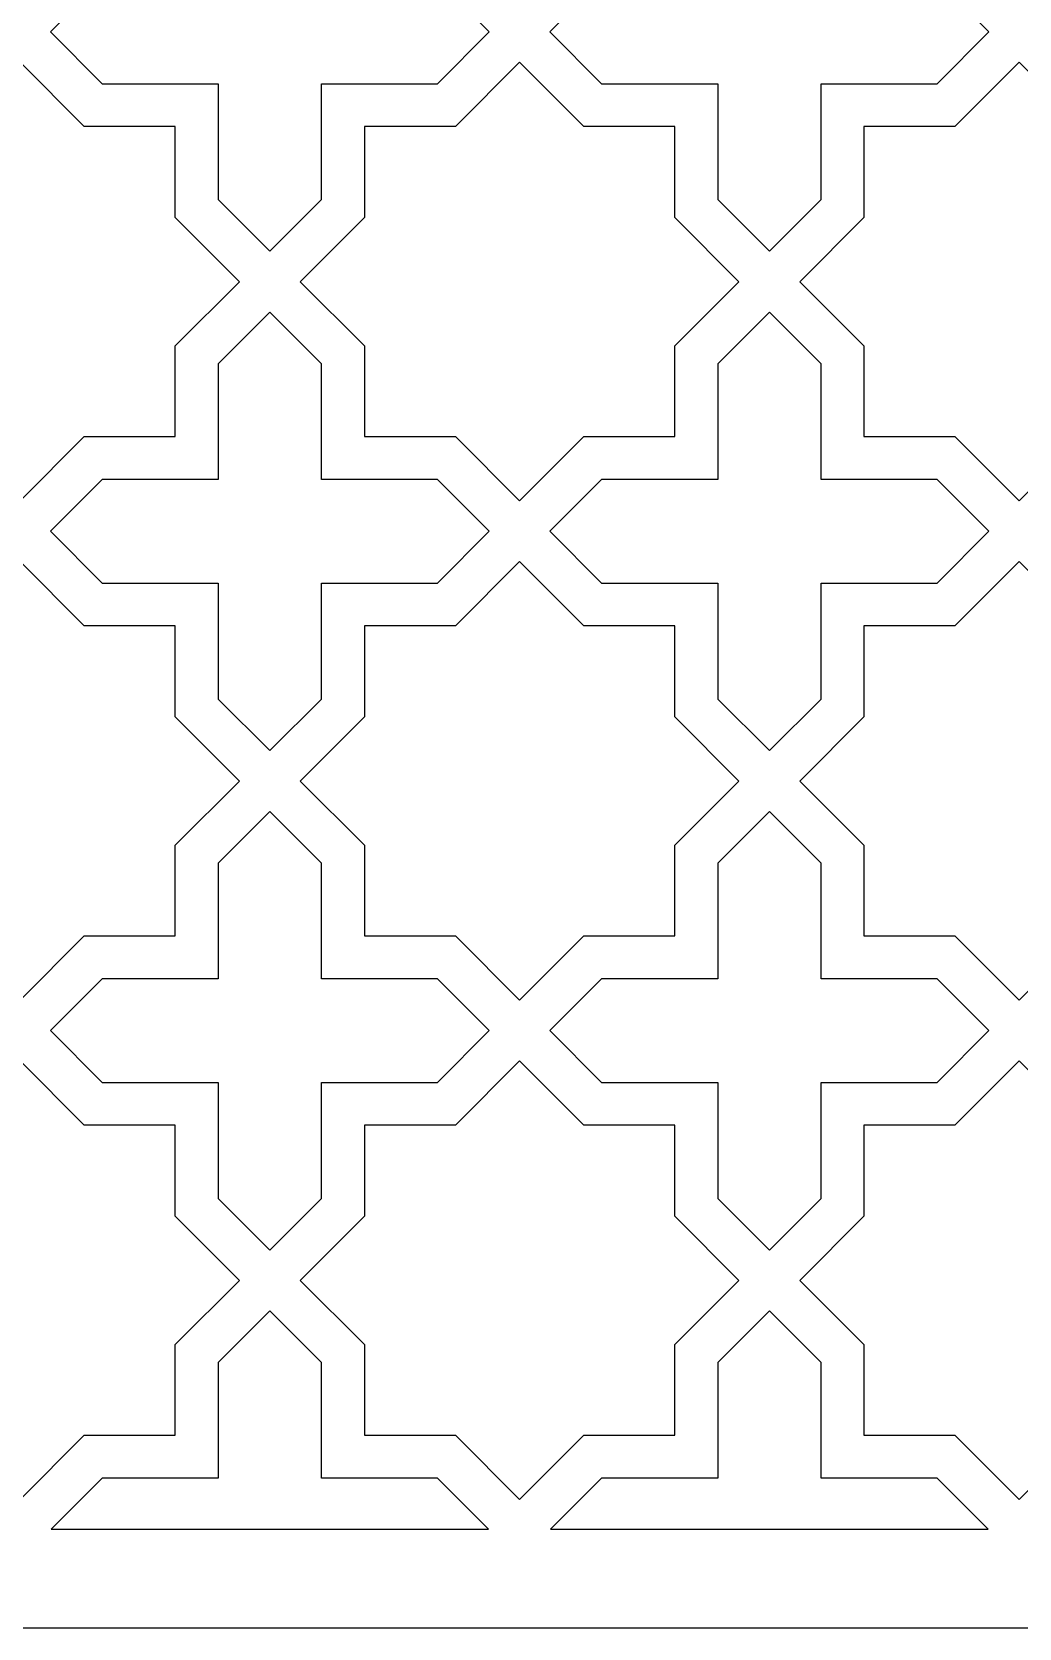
# Model space of a CAD drawing. Header units: millimetres. Extents: x -64 to 64, y -64 to 64.
# Drawn here: x -29.4 to 9.8, y -63.5 to 0 of the extents above; entities that cross this region are included whole.
import ezdxf

# ---------------------------------------------------------------- set-up
doc = ezdxf.new("R2010")
doc.units = ezdxf.units.MM
doc.header["$MEASUREMENT"] = 0
doc.layers.add('layer 1', color=7, linetype='Continuous')

msp = doc.modelspace()

# ---------------------------------------------------------------- linework, layer by layer
at = {"layer": 'layer 1', "color": 250}
for points, knots in [([(-63.5, 63.5), (-63.5, 63.5), (-63.5, -63.5), (-63.5, -63.5), (-63.5, -63.5), (-63.5, -63.5), (63.5, -63.5), (63.5, -63.5), (63.5, -63.5), (63.5, -63.5), (63.5, 63.5), (63.5, 63.5), (63.5, 63.5), (63.5, 63.5), (-63.5, 63.5), (-63.5, 63.5)], [0, 0, 0, 0, 0.2, 0.2, 0.2, 0.2, 0.4, 0.4, 0.4, 0.4, 0.6, 0.6, 0.6, 0.6, 1, 1, 1, 1]), ([(-26.6241, -2.0881), (-26.6241, -2.0881), (-28.6795, -0.0325), (-28.6795, -0.0325), (-28.6795, -0.0325), (-28.6795, -0.0325), (-26.6241, 2.0228), (-26.6241, 2.0228), (-26.6241, 2.0228), (-26.6241, 2.0228), (-22.0091, 2.0228), (-22.0091, 2.0228), (-22.0091, 2.0228), (-22.0091, 2.0228), (-22.0091, 6.6315), (-22.0091, 6.6315), (-22.0091, 6.6315), (-22.0091, 6.6315), (-19.9535, 8.6872), (-19.9535, 8.6872), (-19.9535, 8.6872), (-19.9535, 8.6872), (-17.8978, 6.6315), (-17.8978, 6.6315), (-17.8978, 6.6315), (-17.8978, 6.6315), (-17.8978, 2.0228), (-17.8978, 2.0228), (-17.8978, 2.0228), (-17.8978, 2.0228), (-13.2891, 2.0228), (-13.2891, 2.0228), (-13.2891, 2.0228), (-13.2891, 2.0228), (-11.2402, -0.0325), (-11.2402, -0.0325), (-11.2402, -0.0325), (-11.2402, -0.0325), (-13.2891, -2.0881), (-13.2891, -2.0881), (-13.2891, -2.0881), (-13.2891, -2.0881), (-17.8978, -2.0881), (-17.8978, -2.0881), (-17.8978, -2.0881), (-17.8978, -2.0881), (-17.8978, -6.6968), (-17.8978, -6.6968), (-17.8978, -6.6968), (-17.8978, -6.6968), (-19.9535, -8.7524), (-19.9535, -8.7524), (-19.9535, -8.7524), (-19.9535, -8.7524), (-22.0091, -6.6968), (-22.0091, -6.6968), (-22.0091, -6.6968), (-22.0091, -6.6968), (-22.0091, -2.0881), (-22.0091, -2.0881), (-22.0091, -2.0881), (-22.0091, -2.0881), (-26.6241, -2.0881), (-26.6241, -2.0881)], [0, 0, 0, 0, 0.0588235, 0.0588235, 0.0588235, 0.0588235, 0.1176471, 0.1176471, 0.1176471, 0.1176471, 0.1764706, 0.1764706, 0.1764706, 0.1764706, 0.2352941, 0.2352941, 0.2352941, 0.2352941, 0.2941176, 0.2941176, 0.2941176, 0.2941176, 0.3529412, 0.3529412, 0.3529412, 0.3529412, 0.4117647, 0.4117647, 0.4117647, 0.4117647, 0.4705882, 0.4705882, 0.4705882, 0.4705882, 0.5294118, 0.5294118, 0.5294118, 0.5294118, 0.5882353, 0.5882353, 0.5882353, 0.5882353, 0.6470588, 0.6470588, 0.6470588, 0.6470588, 0.7058824, 0.7058824, 0.7058824, 0.7058824, 0.7647059, 0.7647059, 0.7647059, 0.7647059, 0.8235294, 0.8235294, 0.8235294, 0.8235294, 0.8823529, 0.8823529, 0.8823529, 0.8823529, 1, 1, 1, 1]), ([(-6.7687, -2.0881), (-6.7687, -2.0881), (-8.8244, -0.0325), (-8.8244, -0.0325), (-8.8244, -0.0325), (-8.8244, -0.0325), (-6.7687, 2.0228), (-6.7687, 2.0228), (-6.7687, 2.0228), (-6.7687, 2.0228), (-2.1537, 2.0228), (-2.1537, 2.0228), (-2.1537, 2.0228), (-2.1537, 2.0228), (-2.1537, 6.6315), (-2.1537, 6.6315), (-2.1537, 6.6315), (-2.1537, 6.6315), (-0.0981, 8.6872), (-0.0981, 8.6872), (-0.0981, 8.6872), (-0.0981, 8.6872), (1.9576, 6.6315), (1.9576, 6.6315), (1.9576, 6.6315), (1.9576, 6.6315), (1.9576, 2.0228), (1.9576, 2.0228), (1.9576, 2.0228), (1.9576, 2.0228), (6.5663, 2.0228), (6.5663, 2.0228), (6.5663, 2.0228), (6.5663, 2.0228), (8.6215, -0.0325), (8.6215, -0.0325), (8.6215, -0.0325), (8.6215, -0.0325), (6.5663, -2.0881), (6.5663, -2.0881), (6.5663, -2.0881), (6.5663, -2.0881), (1.9576, -2.0881), (1.9576, -2.0881), (1.9576, -2.0881), (1.9576, -2.0881), (1.9576, -6.6968), (1.9576, -6.6968), (1.9576, -6.6968), (1.9576, -6.6968), (-0.0981, -8.7524), (-0.0981, -8.7524), (-0.0981, -8.7524), (-0.0981, -8.7524), (-2.1537, -6.6968), (-2.1537, -6.6968), (-2.1537, -6.6968), (-2.1537, -6.6968), (-2.1537, -2.0881), (-2.1537, -2.0881), (-2.1537, -2.0881), (-2.1537, -2.0881), (-6.7687, -2.0881), (-6.7687, -2.0881)], [0, 0, 0, 0, 0.0588235, 0.0588235, 0.0588235, 0.0588235, 0.1176471, 0.1176471, 0.1176471, 0.1176471, 0.1764706, 0.1764706, 0.1764706, 0.1764706, 0.2352941, 0.2352941, 0.2352941, 0.2352941, 0.2941176, 0.2941176, 0.2941176, 0.2941176, 0.3529412, 0.3529412, 0.3529412, 0.3529412, 0.4117647, 0.4117647, 0.4117647, 0.4117647, 0.4705882, 0.4705882, 0.4705882, 0.4705882, 0.5294118, 0.5294118, 0.5294118, 0.5294118, 0.5882353, 0.5882353, 0.5882353, 0.5882353, 0.6470588, 0.6470588, 0.6470588, 0.6470588, 0.7058824, 0.7058824, 0.7058824, 0.7058824, 0.7647059, 0.7647059, 0.7647059, 0.7647059, 0.8235294, 0.8235294, 0.8235294, 0.8235294, 0.8823529, 0.8823529, 0.8823529, 0.8823529, 1, 1, 1, 1]), ([(-32.4436, -16.1237), (-32.4436, -16.1237), (-36.0509, -16.1237), (-36.0509, -16.1237), (-36.0509, -16.1237), (-36.0509, -16.1237), (-36.0509, -12.5166), (-36.0509, -12.5166), (-36.0509, -12.5166), (-36.0509, -12.5166), (-38.6039, -9.9635), (-38.6039, -9.9635), (-38.6039, -9.9635), (-38.6039, -9.9635), (-36.0509, -7.4041), (-36.0509, -7.4041), (-36.0509, -7.4041), (-36.0509, -7.4041), (-36.0509, -3.7902), (-36.0509, -3.7902), (-36.0509, -3.7902), (-36.0509, -3.7902), (-32.4436, -3.7902), (-32.4436, -3.7902), (-32.4436, -3.7902), (-32.4436, -3.7902), (-29.8843, -1.2372), (-29.8843, -1.2372), (-29.8843, -1.2372), (-29.8843, -1.2372), (-27.3311, -3.7902), (-27.3311, -3.7902), (-27.3311, -3.7902), (-27.3311, -3.7902), (-23.7176, -3.7902), (-23.7176, -3.7902), (-23.7176, -3.7902), (-23.7176, -3.7902), (-23.7176, -7.4041), (-23.7176, -7.4041), (-23.7176, -7.4041), (-23.7176, -7.4041), (-21.1645, -9.9635), (-21.1645, -9.9635), (-21.1645, -9.9635), (-21.1645, -9.9635), (-23.7176, -12.5166), (-23.7176, -12.5166), (-23.7176, -12.5166), (-23.7176, -12.5166), (-23.7176, -16.1237), (-23.7176, -16.1237), (-23.7176, -16.1237), (-23.7176, -16.1237), (-27.3311, -16.1237), (-27.3311, -16.1237), (-27.3311, -16.1237), (-27.3311, -16.1237), (-29.8843, -18.6768), (-29.8843, -18.6768), (-29.8843, -18.6768), (-29.8843, -18.6768), (-32.4436, -16.1237), (-32.4436, -16.1237)], [0, 0, 0, 0, 0.0588235, 0.0588235, 0.0588235, 0.0588235, 0.1176471, 0.1176471, 0.1176471, 0.1176471, 0.1764706, 0.1764706, 0.1764706, 0.1764706, 0.2352941, 0.2352941, 0.2352941, 0.2352941, 0.2941176, 0.2941176, 0.2941176, 0.2941176, 0.3529412, 0.3529412, 0.3529412, 0.3529412, 0.4117647, 0.4117647, 0.4117647, 0.4117647, 0.4705882, 0.4705882, 0.4705882, 0.4705882, 0.5294118, 0.5294118, 0.5294118, 0.5294118, 0.5882353, 0.5882353, 0.5882353, 0.5882353, 0.6470588, 0.6470588, 0.6470588, 0.6470588, 0.7058824, 0.7058824, 0.7058824, 0.7058824, 0.7647059, 0.7647059, 0.7647059, 0.7647059, 0.8235294, 0.8235294, 0.8235294, 0.8235294, 0.8823529, 0.8823529, 0.8823529, 0.8823529, 1, 1, 1, 1]), ([(-12.5818, -16.1237), (-12.5818, -16.1237), (-16.1957, -16.1237), (-16.1957, -16.1237), (-16.1957, -16.1237), (-16.1957, -16.1237), (-16.1957, -12.5166), (-16.1957, -12.5166), (-16.1957, -12.5166), (-16.1957, -12.5166), (-18.7487, -9.9635), (-18.7487, -9.9635), (-18.7487, -9.9635), (-18.7487, -9.9635), (-16.1957, -7.4041), (-16.1957, -7.4041), (-16.1957, -7.4041), (-16.1957, -7.4041), (-16.1957, -3.7902), (-16.1957, -3.7902), (-16.1957, -3.7902), (-16.1957, -3.7902), (-12.5818, -3.7902), (-12.5818, -3.7902), (-12.5818, -3.7902), (-12.5818, -3.7902), (-10.0291, -1.2372), (-10.0291, -1.2372), (-10.0291, -1.2372), (-10.0291, -1.2372), (-7.4761, -3.7902), (-7.4761, -3.7902), (-7.4761, -3.7902), (-7.4761, -3.7902), (-3.8622, -3.7902), (-3.8622, -3.7902), (-3.8622, -3.7902), (-3.8622, -3.7902), (-3.8622, -7.4041), (-3.8622, -7.4041), (-3.8622, -7.4041), (-3.8622, -7.4041), (-1.3092, -9.9635), (-1.3092, -9.9635), (-1.3092, -9.9635), (-1.3092, -9.9635), (-3.8622, -12.5166), (-3.8622, -12.5166), (-3.8622, -12.5166), (-3.8622, -12.5166), (-3.8622, -16.1237), (-3.8622, -16.1237), (-3.8622, -16.1237), (-3.8622, -16.1237), (-7.4761, -16.1237), (-7.4761, -16.1237), (-7.4761, -16.1237), (-7.4761, -16.1237), (-10.0291, -18.6768), (-10.0291, -18.6768), (-10.0291, -18.6768), (-10.0291, -18.6768), (-12.5818, -16.1237), (-12.5818, -16.1237)], [0, 0, 0, 0, 0.0588235, 0.0588235, 0.0588235, 0.0588235, 0.1176471, 0.1176471, 0.1176471, 0.1176471, 0.1764706, 0.1764706, 0.1764706, 0.1764706, 0.2352941, 0.2352941, 0.2352941, 0.2352941, 0.2941176, 0.2941176, 0.2941176, 0.2941176, 0.3529412, 0.3529412, 0.3529412, 0.3529412, 0.4117647, 0.4117647, 0.4117647, 0.4117647, 0.4705882, 0.4705882, 0.4705882, 0.4705882, 0.5294118, 0.5294118, 0.5294118, 0.5294118, 0.5882353, 0.5882353, 0.5882353, 0.5882353, 0.6470588, 0.6470588, 0.6470588, 0.6470588, 0.7058824, 0.7058824, 0.7058824, 0.7058824, 0.7647059, 0.7647059, 0.7647059, 0.7647059, 0.8235294, 0.8235294, 0.8235294, 0.8235294, 0.8823529, 0.8823529, 0.8823529, 0.8823529, 1, 1, 1, 1]), ([(7.2732, -16.1237), (7.2732, -16.1237), (3.6597, -16.1237), (3.6597, -16.1237), (3.6597, -16.1237), (3.6597, -16.1237), (3.6597, -12.5166), (3.6597, -12.5166), (3.6597, -12.5166), (3.6597, -12.5166), (1.1067, -9.9635), (1.1067, -9.9635), (1.1067, -9.9635), (1.1067, -9.9635), (3.6597, -7.4041), (3.6597, -7.4041), (3.6597, -7.4041), (3.6597, -7.4041), (3.6597, -3.7902), (3.6597, -3.7902), (3.6597, -3.7902), (3.6597, -3.7902), (7.2732, -3.7902), (7.2732, -3.7902), (7.2732, -3.7902), (7.2732, -3.7902), (9.8263, -1.2372), (9.8263, -1.2372), (9.8263, -1.2372), (9.8263, -1.2372), (12.3793, -3.7902), (12.3793, -3.7902), (12.3793, -3.7902), (12.3793, -3.7902), (15.9928, -3.7902), (15.9928, -3.7902), (15.9928, -3.7902), (15.9928, -3.7902), (15.9928, -7.4041), (15.9928, -7.4041), (15.9928, -7.4041), (15.9928, -7.4041), (18.5459, -9.9635), (18.5459, -9.9635), (18.5459, -9.9635), (18.5459, -9.9635), (15.9928, -12.5166), (15.9928, -12.5166), (15.9928, -12.5166), (15.9928, -12.5166), (15.9928, -16.1237), (15.9928, -16.1237), (15.9928, -16.1237), (15.9928, -16.1237), (12.3793, -16.1237), (12.3793, -16.1237), (12.3793, -16.1237), (12.3793, -16.1237), (9.8263, -18.6768), (9.8263, -18.6768), (9.8263, -18.6768), (9.8263, -18.6768), (7.2732, -16.1237), (7.2732, -16.1237)], [0, 0, 0, 0, 0.0588235, 0.0588235, 0.0588235, 0.0588235, 0.1176471, 0.1176471, 0.1176471, 0.1176471, 0.1764706, 0.1764706, 0.1764706, 0.1764706, 0.2352941, 0.2352941, 0.2352941, 0.2352941, 0.2941176, 0.2941176, 0.2941176, 0.2941176, 0.3529412, 0.3529412, 0.3529412, 0.3529412, 0.4117647, 0.4117647, 0.4117647, 0.4117647, 0.4705882, 0.4705882, 0.4705882, 0.4705882, 0.5294118, 0.5294118, 0.5294118, 0.5294118, 0.5882353, 0.5882353, 0.5882353, 0.5882353, 0.6470588, 0.6470588, 0.6470588, 0.6470588, 0.7058824, 0.7058824, 0.7058824, 0.7058824, 0.7647059, 0.7647059, 0.7647059, 0.7647059, 0.8235294, 0.8235294, 0.8235294, 0.8235294, 0.8823529, 0.8823529, 0.8823529, 0.8823529, 1, 1, 1, 1]), ([(-26.6241, -21.9435), (-26.6241, -21.9435), (-28.6795, -19.8878), (-28.6795, -19.8878), (-28.6795, -19.8878), (-28.6795, -19.8878), (-26.6241, -17.8322), (-26.6241, -17.8322), (-26.6241, -17.8322), (-26.6241, -17.8322), (-22.0091, -17.8322), (-22.0091, -17.8322), (-22.0091, -17.8322), (-22.0091, -17.8322), (-22.0091, -13.2235), (-22.0091, -13.2235), (-22.0091, -13.2235), (-22.0091, -13.2235), (-19.9535, -11.1682), (-19.9535, -11.1682), (-19.9535, -11.1682), (-19.9535, -11.1682), (-17.8978, -13.2235), (-17.8978, -13.2235), (-17.8978, -13.2235), (-17.8978, -13.2235), (-17.8978, -17.8322), (-17.8978, -17.8322), (-17.8978, -17.8322), (-17.8978, -17.8322), (-13.2891, -17.8322), (-13.2891, -17.8322), (-13.2891, -17.8322), (-13.2891, -17.8322), (-11.2402, -19.8878), (-11.2402, -19.8878), (-11.2402, -19.8878), (-11.2402, -19.8878), (-13.2891, -21.9435), (-13.2891, -21.9435), (-13.2891, -21.9435), (-13.2891, -21.9435), (-17.8978, -21.9435), (-17.8978, -21.9435), (-17.8978, -21.9435), (-17.8978, -21.9435), (-17.8978, -26.5585), (-17.8978, -26.5585), (-17.8978, -26.5585), (-17.8978, -26.5585), (-19.9535, -28.6078), (-19.9535, -28.6078), (-19.9535, -28.6078), (-19.9535, -28.6078), (-22.0091, -26.5585), (-22.0091, -26.5585), (-22.0091, -26.5585), (-22.0091, -26.5585), (-22.0091, -21.9435), (-22.0091, -21.9435), (-22.0091, -21.9435), (-22.0091, -21.9435), (-26.6241, -21.9435), (-26.6241, -21.9435)], [0, 0, 0, 0, 0.0588235, 0.0588235, 0.0588235, 0.0588235, 0.1176471, 0.1176471, 0.1176471, 0.1176471, 0.1764706, 0.1764706, 0.1764706, 0.1764706, 0.2352941, 0.2352941, 0.2352941, 0.2352941, 0.2941176, 0.2941176, 0.2941176, 0.2941176, 0.3529412, 0.3529412, 0.3529412, 0.3529412, 0.4117647, 0.4117647, 0.4117647, 0.4117647, 0.4705882, 0.4705882, 0.4705882, 0.4705882, 0.5294118, 0.5294118, 0.5294118, 0.5294118, 0.5882353, 0.5882353, 0.5882353, 0.5882353, 0.6470588, 0.6470588, 0.6470588, 0.6470588, 0.7058824, 0.7058824, 0.7058824, 0.7058824, 0.7647059, 0.7647059, 0.7647059, 0.7647059, 0.8235294, 0.8235294, 0.8235294, 0.8235294, 0.8823529, 0.8823529, 0.8823529, 0.8823529, 1, 1, 1, 1]), ([(-6.7687, -21.9435), (-6.7687, -21.9435), (-8.8244, -19.8878), (-8.8244, -19.8878), (-8.8244, -19.8878), (-8.8244, -19.8878), (-6.7687, -17.8322), (-6.7687, -17.8322), (-6.7687, -17.8322), (-6.7687, -17.8322), (-2.1537, -17.8322), (-2.1537, -17.8322), (-2.1537, -17.8322), (-2.1537, -17.8322), (-2.1537, -13.2235), (-2.1537, -13.2235), (-2.1537, -13.2235), (-2.1537, -13.2235), (-0.0981, -11.1682), (-0.0981, -11.1682), (-0.0981, -11.1682), (-0.0981, -11.1682), (1.9576, -13.2235), (1.9576, -13.2235), (1.9576, -13.2235), (1.9576, -13.2235), (1.9576, -17.8322), (1.9576, -17.8322), (1.9576, -17.8322), (1.9576, -17.8322), (6.5663, -17.8322), (6.5663, -17.8322), (6.5663, -17.8322), (6.5663, -17.8322), (8.6215, -19.8878), (8.6215, -19.8878), (8.6215, -19.8878), (8.6215, -19.8878), (6.5663, -21.9435), (6.5663, -21.9435), (6.5663, -21.9435), (6.5663, -21.9435), (1.9576, -21.9435), (1.9576, -21.9435), (1.9576, -21.9435), (1.9576, -21.9435), (1.9576, -26.5585), (1.9576, -26.5585), (1.9576, -26.5585), (1.9576, -26.5585), (-0.0981, -28.6078), (-0.0981, -28.6078), (-0.0981, -28.6078), (-0.0981, -28.6078), (-2.1537, -26.5585), (-2.1537, -26.5585), (-2.1537, -26.5585), (-2.1537, -26.5585), (-2.1537, -21.9435), (-2.1537, -21.9435), (-2.1537, -21.9435), (-2.1537, -21.9435), (-6.7687, -21.9435), (-6.7687, -21.9435)], [0, 0, 0, 0, 0.0588235, 0.0588235, 0.0588235, 0.0588235, 0.1176471, 0.1176471, 0.1176471, 0.1176471, 0.1764706, 0.1764706, 0.1764706, 0.1764706, 0.2352941, 0.2352941, 0.2352941, 0.2352941, 0.2941176, 0.2941176, 0.2941176, 0.2941176, 0.3529412, 0.3529412, 0.3529412, 0.3529412, 0.4117647, 0.4117647, 0.4117647, 0.4117647, 0.4705882, 0.4705882, 0.4705882, 0.4705882, 0.5294118, 0.5294118, 0.5294118, 0.5294118, 0.5882353, 0.5882353, 0.5882353, 0.5882353, 0.6470588, 0.6470588, 0.6470588, 0.6470588, 0.7058824, 0.7058824, 0.7058824, 0.7058824, 0.7647059, 0.7647059, 0.7647059, 0.7647059, 0.8235294, 0.8235294, 0.8235294, 0.8235294, 0.8823529, 0.8823529, 0.8823529, 0.8823529, 1, 1, 1, 1]), ([(-32.4436, -35.9791), (-32.4436, -35.9791), (-36.0509, -35.9791), (-36.0509, -35.9791), (-36.0509, -35.9791), (-36.0509, -35.9791), (-36.0509, -32.3719), (-36.0509, -32.3719), (-36.0509, -32.3719), (-36.0509, -32.3719), (-38.6039, -29.8185), (-38.6039, -29.8185), (-38.6039, -29.8185), (-38.6039, -29.8185), (-36.0509, -27.2655), (-36.0509, -27.2655), (-36.0509, -27.2655), (-36.0509, -27.2655), (-36.0509, -23.6456), (-36.0509, -23.6456), (-36.0509, -23.6456), (-36.0509, -23.6456), (-32.4436, -23.6456), (-32.4436, -23.6456), (-32.4436, -23.6456), (-32.4436, -23.6456), (-29.8843, -21.0926), (-29.8843, -21.0926), (-29.8843, -21.0926), (-29.8843, -21.0926), (-27.3311, -23.6456), (-27.3311, -23.6456), (-27.3311, -23.6456), (-27.3311, -23.6456), (-23.7176, -23.6456), (-23.7176, -23.6456), (-23.7176, -23.6456), (-23.7176, -23.6456), (-23.7176, -27.2655), (-23.7176, -27.2655), (-23.7176, -27.2655), (-23.7176, -27.2655), (-21.1645, -29.8185), (-21.1645, -29.8185), (-21.1645, -29.8185), (-21.1645, -29.8185), (-23.7176, -32.3719), (-23.7176, -32.3719), (-23.7176, -32.3719), (-23.7176, -32.3719), (-23.7176, -35.9791), (-23.7176, -35.9791), (-23.7176, -35.9791), (-23.7176, -35.9791), (-27.3311, -35.9791), (-27.3311, -35.9791), (-27.3311, -35.9791), (-27.3311, -35.9791), (-29.8843, -38.5317), (-29.8843, -38.5317), (-29.8843, -38.5317), (-29.8843, -38.5317), (-32.4436, -35.9791), (-32.4436, -35.9791)], [0, 0, 0, 0, 0.0588235, 0.0588235, 0.0588235, 0.0588235, 0.1176471, 0.1176471, 0.1176471, 0.1176471, 0.1764706, 0.1764706, 0.1764706, 0.1764706, 0.2352941, 0.2352941, 0.2352941, 0.2352941, 0.2941176, 0.2941176, 0.2941176, 0.2941176, 0.3529412, 0.3529412, 0.3529412, 0.3529412, 0.4117647, 0.4117647, 0.4117647, 0.4117647, 0.4705882, 0.4705882, 0.4705882, 0.4705882, 0.5294118, 0.5294118, 0.5294118, 0.5294118, 0.5882353, 0.5882353, 0.5882353, 0.5882353, 0.6470588, 0.6470588, 0.6470588, 0.6470588, 0.7058824, 0.7058824, 0.7058824, 0.7058824, 0.7647059, 0.7647059, 0.7647059, 0.7647059, 0.8235294, 0.8235294, 0.8235294, 0.8235294, 0.8823529, 0.8823529, 0.8823529, 0.8823529, 1, 1, 1, 1]), ([(-12.5818, -35.9791), (-12.5818, -35.9791), (-16.1957, -35.9791), (-16.1957, -35.9791), (-16.1957, -35.9791), (-16.1957, -35.9791), (-16.1957, -32.3719), (-16.1957, -32.3719), (-16.1957, -32.3719), (-16.1957, -32.3719), (-18.7487, -29.8185), (-18.7487, -29.8185), (-18.7487, -29.8185), (-18.7487, -29.8185), (-16.1957, -27.2655), (-16.1957, -27.2655), (-16.1957, -27.2655), (-16.1957, -27.2655), (-16.1957, -23.6456), (-16.1957, -23.6456), (-16.1957, -23.6456), (-16.1957, -23.6456), (-12.5818, -23.6456), (-12.5818, -23.6456), (-12.5818, -23.6456), (-12.5818, -23.6456), (-10.0291, -21.0926), (-10.0291, -21.0926), (-10.0291, -21.0926), (-10.0291, -21.0926), (-7.4761, -23.6456), (-7.4761, -23.6456), (-7.4761, -23.6456), (-7.4761, -23.6456), (-3.8622, -23.6456), (-3.8622, -23.6456), (-3.8622, -23.6456), (-3.8622, -23.6456), (-3.8622, -27.2655), (-3.8622, -27.2655), (-3.8622, -27.2655), (-3.8622, -27.2655), (-1.3092, -29.8185), (-1.3092, -29.8185), (-1.3092, -29.8185), (-1.3092, -29.8185), (-3.8622, -32.3719), (-3.8622, -32.3719), (-3.8622, -32.3719), (-3.8622, -32.3719), (-3.8622, -35.9791), (-3.8622, -35.9791), (-3.8622, -35.9791), (-3.8622, -35.9791), (-7.4761, -35.9791), (-7.4761, -35.9791), (-7.4761, -35.9791), (-7.4761, -35.9791), (-10.0291, -38.5317), (-10.0291, -38.5317), (-10.0291, -38.5317), (-10.0291, -38.5317), (-12.5818, -35.9791), (-12.5818, -35.9791)], [0, 0, 0, 0, 0.0588235, 0.0588235, 0.0588235, 0.0588235, 0.1176471, 0.1176471, 0.1176471, 0.1176471, 0.1764706, 0.1764706, 0.1764706, 0.1764706, 0.2352941, 0.2352941, 0.2352941, 0.2352941, 0.2941176, 0.2941176, 0.2941176, 0.2941176, 0.3529412, 0.3529412, 0.3529412, 0.3529412, 0.4117647, 0.4117647, 0.4117647, 0.4117647, 0.4705882, 0.4705882, 0.4705882, 0.4705882, 0.5294118, 0.5294118, 0.5294118, 0.5294118, 0.5882353, 0.5882353, 0.5882353, 0.5882353, 0.6470588, 0.6470588, 0.6470588, 0.6470588, 0.7058824, 0.7058824, 0.7058824, 0.7058824, 0.7647059, 0.7647059, 0.7647059, 0.7647059, 0.8235294, 0.8235294, 0.8235294, 0.8235294, 0.8823529, 0.8823529, 0.8823529, 0.8823529, 1, 1, 1, 1]), ([(7.2732, -35.9791), (7.2732, -35.9791), (3.6597, -35.9791), (3.6597, -35.9791), (3.6597, -35.9791), (3.6597, -35.9791), (3.6597, -32.3719), (3.6597, -32.3719), (3.6597, -32.3719), (3.6597, -32.3719), (1.1067, -29.8185), (1.1067, -29.8185), (1.1067, -29.8185), (1.1067, -29.8185), (3.6597, -27.2655), (3.6597, -27.2655), (3.6597, -27.2655), (3.6597, -27.2655), (3.6597, -23.6456), (3.6597, -23.6456), (3.6597, -23.6456), (3.6597, -23.6456), (7.2732, -23.6456), (7.2732, -23.6456), (7.2732, -23.6456), (7.2732, -23.6456), (9.8263, -21.0926), (9.8263, -21.0926), (9.8263, -21.0926), (9.8263, -21.0926), (12.3793, -23.6456), (12.3793, -23.6456), (12.3793, -23.6456), (12.3793, -23.6456), (15.9928, -23.6456), (15.9928, -23.6456), (15.9928, -23.6456), (15.9928, -23.6456), (15.9928, -27.2655), (15.9928, -27.2655), (15.9928, -27.2655), (15.9928, -27.2655), (18.5459, -29.8185), (18.5459, -29.8185), (18.5459, -29.8185), (18.5459, -29.8185), (15.9928, -32.3719), (15.9928, -32.3719), (15.9928, -32.3719), (15.9928, -32.3719), (15.9928, -35.9791), (15.9928, -35.9791), (15.9928, -35.9791), (15.9928, -35.9791), (12.3793, -35.9791), (12.3793, -35.9791), (12.3793, -35.9791), (12.3793, -35.9791), (9.8263, -38.5317), (9.8263, -38.5317), (9.8263, -38.5317), (9.8263, -38.5317), (7.2732, -35.9791), (7.2732, -35.9791)], [0, 0, 0, 0, 0.0588235, 0.0588235, 0.0588235, 0.0588235, 0.1176471, 0.1176471, 0.1176471, 0.1176471, 0.1764706, 0.1764706, 0.1764706, 0.1764706, 0.2352941, 0.2352941, 0.2352941, 0.2352941, 0.2941176, 0.2941176, 0.2941176, 0.2941176, 0.3529412, 0.3529412, 0.3529412, 0.3529412, 0.4117647, 0.4117647, 0.4117647, 0.4117647, 0.4705882, 0.4705882, 0.4705882, 0.4705882, 0.5294118, 0.5294118, 0.5294118, 0.5294118, 0.5882353, 0.5882353, 0.5882353, 0.5882353, 0.6470588, 0.6470588, 0.6470588, 0.6470588, 0.7058824, 0.7058824, 0.7058824, 0.7058824, 0.7647059, 0.7647059, 0.7647059, 0.7647059, 0.8235294, 0.8235294, 0.8235294, 0.8235294, 0.8823529, 0.8823529, 0.8823529, 0.8823529, 1, 1, 1, 1]), ([(-26.6241, -41.7989), (-26.6241, -41.7989), (-28.6795, -39.7432), (-28.6795, -39.7432), (-28.6795, -39.7432), (-28.6795, -39.7432), (-26.6241, -37.6876), (-26.6241, -37.6876), (-26.6241, -37.6876), (-26.6241, -37.6876), (-22.0091, -37.6876), (-22.0091, -37.6876), (-22.0091, -37.6876), (-22.0091, -37.6876), (-22.0091, -33.0788), (-22.0091, -33.0788), (-22.0091, -33.0788), (-22.0091, -33.0788), (-19.9535, -31.0232), (-19.9535, -31.0232), (-19.9535, -31.0232), (-19.9535, -31.0232), (-17.8978, -33.0788), (-17.8978, -33.0788), (-17.8978, -33.0788), (-17.8978, -33.0788), (-17.8978, -37.6876), (-17.8978, -37.6876), (-17.8978, -37.6876), (-17.8978, -37.6876), (-13.2891, -37.6876), (-13.2891, -37.6876), (-13.2891, -37.6876), (-13.2891, -37.6876), (-11.2402, -39.7432), (-11.2402, -39.7432), (-11.2402, -39.7432), (-11.2402, -39.7432), (-13.2891, -41.7989), (-13.2891, -41.7989), (-13.2891, -41.7989), (-13.2891, -41.7989), (-17.8978, -41.7989), (-17.8978, -41.7989), (-17.8978, -41.7989), (-17.8978, -41.7989), (-17.8978, -46.4138), (-17.8978, -46.4138), (-17.8978, -46.4138), (-17.8978, -46.4138), (-19.9535, -48.4696), (-19.9535, -48.4696), (-19.9535, -48.4696), (-19.9535, -48.4696), (-22.0091, -46.4138), (-22.0091, -46.4138), (-22.0091, -46.4138), (-22.0091, -46.4138), (-22.0091, -41.7989), (-22.0091, -41.7989), (-22.0091, -41.7989), (-22.0091, -41.7989), (-26.6241, -41.7989), (-26.6241, -41.7989)], [0, 0, 0, 0, 0.0588235, 0.0588235, 0.0588235, 0.0588235, 0.1176471, 0.1176471, 0.1176471, 0.1176471, 0.1764706, 0.1764706, 0.1764706, 0.1764706, 0.2352941, 0.2352941, 0.2352941, 0.2352941, 0.2941176, 0.2941176, 0.2941176, 0.2941176, 0.3529412, 0.3529412, 0.3529412, 0.3529412, 0.4117647, 0.4117647, 0.4117647, 0.4117647, 0.4705882, 0.4705882, 0.4705882, 0.4705882, 0.5294118, 0.5294118, 0.5294118, 0.5294118, 0.5882353, 0.5882353, 0.5882353, 0.5882353, 0.6470588, 0.6470588, 0.6470588, 0.6470588, 0.7058824, 0.7058824, 0.7058824, 0.7058824, 0.7647059, 0.7647059, 0.7647059, 0.7647059, 0.8235294, 0.8235294, 0.8235294, 0.8235294, 0.8823529, 0.8823529, 0.8823529, 0.8823529, 1, 1, 1, 1]), ([(-6.7687, -41.7989), (-6.7687, -41.7989), (-8.8244, -39.7432), (-8.8244, -39.7432), (-8.8244, -39.7432), (-8.8244, -39.7432), (-6.7687, -37.6876), (-6.7687, -37.6876), (-6.7687, -37.6876), (-6.7687, -37.6876), (-2.1537, -37.6876), (-2.1537, -37.6876), (-2.1537, -37.6876), (-2.1537, -37.6876), (-2.1537, -33.0788), (-2.1537, -33.0788), (-2.1537, -33.0788), (-2.1537, -33.0788), (-0.0981, -31.0232), (-0.0981, -31.0232), (-0.0981, -31.0232), (-0.0981, -31.0232), (1.9576, -33.0788), (1.9576, -33.0788), (1.9576, -33.0788), (1.9576, -33.0788), (1.9576, -37.6876), (1.9576, -37.6876), (1.9576, -37.6876), (1.9576, -37.6876), (6.5663, -37.6876), (6.5663, -37.6876), (6.5663, -37.6876), (6.5663, -37.6876), (8.6215, -39.7432), (8.6215, -39.7432), (8.6215, -39.7432), (8.6215, -39.7432), (6.5663, -41.7989), (6.5663, -41.7989), (6.5663, -41.7989), (6.5663, -41.7989), (1.9576, -41.7989), (1.9576, -41.7989), (1.9576, -41.7989), (1.9576, -41.7989), (1.9576, -46.4138), (1.9576, -46.4138), (1.9576, -46.4138), (1.9576, -46.4138), (-0.0981, -48.4696), (-0.0981, -48.4696), (-0.0981, -48.4696), (-0.0981, -48.4696), (-2.1537, -46.4138), (-2.1537, -46.4138), (-2.1537, -46.4138), (-2.1537, -46.4138), (-2.1537, -41.7989), (-2.1537, -41.7989), (-2.1537, -41.7989), (-2.1537, -41.7989), (-6.7687, -41.7989), (-6.7687, -41.7989)], [0, 0, 0, 0, 0.0588235, 0.0588235, 0.0588235, 0.0588235, 0.1176471, 0.1176471, 0.1176471, 0.1176471, 0.1764706, 0.1764706, 0.1764706, 0.1764706, 0.2352941, 0.2352941, 0.2352941, 0.2352941, 0.2941176, 0.2941176, 0.2941176, 0.2941176, 0.3529412, 0.3529412, 0.3529412, 0.3529412, 0.4117647, 0.4117647, 0.4117647, 0.4117647, 0.4705882, 0.4705882, 0.4705882, 0.4705882, 0.5294118, 0.5294118, 0.5294118, 0.5294118, 0.5882353, 0.5882353, 0.5882353, 0.5882353, 0.6470588, 0.6470588, 0.6470588, 0.6470588, 0.7058824, 0.7058824, 0.7058824, 0.7058824, 0.7647059, 0.7647059, 0.7647059, 0.7647059, 0.8235294, 0.8235294, 0.8235294, 0.8235294, 0.8823529, 0.8823529, 0.8823529, 0.8823529, 1, 1, 1, 1]), ([(-32.4436, -55.8341), (-32.4436, -55.8341), (-36.0509, -55.8341), (-36.0509, -55.8341), (-36.0509, -55.8341), (-36.0509, -55.8341), (-36.0509, -52.227), (-36.0509, -52.227), (-36.0509, -52.227), (-36.0509, -52.227), (-38.6039, -49.6739), (-38.6039, -49.6739), (-38.6039, -49.6739), (-38.6039, -49.6739), (-36.0509, -47.1209), (-36.0509, -47.1209), (-36.0509, -47.1209), (-36.0509, -47.1209), (-36.0509, -43.5074), (-36.0509, -43.5074), (-36.0509, -43.5074), (-36.0509, -43.5074), (-32.4436, -43.5074), (-32.4436, -43.5074), (-32.4436, -43.5074), (-32.4436, -43.5074), (-29.8843, -40.9476), (-29.8843, -40.9476), (-29.8843, -40.9476), (-29.8843, -40.9476), (-27.3311, -43.5074), (-27.3311, -43.5074), (-27.3311, -43.5074), (-27.3311, -43.5074), (-23.7176, -43.5074), (-23.7176, -43.5074), (-23.7176, -43.5074), (-23.7176, -43.5074), (-23.7176, -47.1209), (-23.7176, -47.1209), (-23.7176, -47.1209), (-23.7176, -47.1209), (-21.1645, -49.6739), (-21.1645, -49.6739), (-21.1645, -49.6739), (-21.1645, -49.6739), (-23.7176, -52.227), (-23.7176, -52.227), (-23.7176, -52.227), (-23.7176, -52.227), (-23.7176, -55.8341), (-23.7176, -55.8341), (-23.7176, -55.8341), (-23.7176, -55.8341), (-27.3311, -55.8341), (-27.3311, -55.8341), (-27.3311, -55.8341), (-27.3311, -55.8341), (-29.8843, -58.3872), (-29.8843, -58.3872), (-29.8843, -58.3872), (-29.8843, -58.3872), (-32.4436, -55.8341), (-32.4436, -55.8341)], [0, 0, 0, 0, 0.0588235, 0.0588235, 0.0588235, 0.0588235, 0.1176471, 0.1176471, 0.1176471, 0.1176471, 0.1764706, 0.1764706, 0.1764706, 0.1764706, 0.2352941, 0.2352941, 0.2352941, 0.2352941, 0.2941176, 0.2941176, 0.2941176, 0.2941176, 0.3529412, 0.3529412, 0.3529412, 0.3529412, 0.4117647, 0.4117647, 0.4117647, 0.4117647, 0.4705882, 0.4705882, 0.4705882, 0.4705882, 0.5294118, 0.5294118, 0.5294118, 0.5294118, 0.5882353, 0.5882353, 0.5882353, 0.5882353, 0.6470588, 0.6470588, 0.6470588, 0.6470588, 0.7058824, 0.7058824, 0.7058824, 0.7058824, 0.7647059, 0.7647059, 0.7647059, 0.7647059, 0.8235294, 0.8235294, 0.8235294, 0.8235294, 0.8823529, 0.8823529, 0.8823529, 0.8823529, 1, 1, 1, 1]), ([(-12.5818, -55.8341), (-12.5818, -55.8341), (-16.1957, -55.8341), (-16.1957, -55.8341), (-16.1957, -55.8341), (-16.1957, -55.8341), (-16.1957, -52.227), (-16.1957, -52.227), (-16.1957, -52.227), (-16.1957, -52.227), (-18.7487, -49.6739), (-18.7487, -49.6739), (-18.7487, -49.6739), (-18.7487, -49.6739), (-16.1957, -47.1209), (-16.1957, -47.1209), (-16.1957, -47.1209), (-16.1957, -47.1209), (-16.1957, -43.5074), (-16.1957, -43.5074), (-16.1957, -43.5074), (-16.1957, -43.5074), (-12.5818, -43.5074), (-12.5818, -43.5074), (-12.5818, -43.5074), (-12.5818, -43.5074), (-10.0291, -40.9476), (-10.0291, -40.9476), (-10.0291, -40.9476), (-10.0291, -40.9476), (-7.4761, -43.5074), (-7.4761, -43.5074), (-7.4761, -43.5074), (-7.4761, -43.5074), (-3.8622, -43.5074), (-3.8622, -43.5074), (-3.8622, -43.5074), (-3.8622, -43.5074), (-3.8622, -47.1209), (-3.8622, -47.1209), (-3.8622, -47.1209), (-3.8622, -47.1209), (-1.3092, -49.6739), (-1.3092, -49.6739), (-1.3092, -49.6739), (-1.3092, -49.6739), (-3.8622, -52.227), (-3.8622, -52.227), (-3.8622, -52.227), (-3.8622, -52.227), (-3.8622, -55.8341), (-3.8622, -55.8341), (-3.8622, -55.8341), (-3.8622, -55.8341), (-7.4761, -55.8341), (-7.4761, -55.8341), (-7.4761, -55.8341), (-7.4761, -55.8341), (-10.0291, -58.3872), (-10.0291, -58.3872), (-10.0291, -58.3872), (-10.0291, -58.3872), (-12.5818, -55.8341), (-12.5818, -55.8341)], [0, 0, 0, 0, 0.0588235, 0.0588235, 0.0588235, 0.0588235, 0.1176471, 0.1176471, 0.1176471, 0.1176471, 0.1764706, 0.1764706, 0.1764706, 0.1764706, 0.2352941, 0.2352941, 0.2352941, 0.2352941, 0.2941176, 0.2941176, 0.2941176, 0.2941176, 0.3529412, 0.3529412, 0.3529412, 0.3529412, 0.4117647, 0.4117647, 0.4117647, 0.4117647, 0.4705882, 0.4705882, 0.4705882, 0.4705882, 0.5294118, 0.5294118, 0.5294118, 0.5294118, 0.5882353, 0.5882353, 0.5882353, 0.5882353, 0.6470588, 0.6470588, 0.6470588, 0.6470588, 0.7058824, 0.7058824, 0.7058824, 0.7058824, 0.7647059, 0.7647059, 0.7647059, 0.7647059, 0.8235294, 0.8235294, 0.8235294, 0.8235294, 0.8823529, 0.8823529, 0.8823529, 0.8823529, 1, 1, 1, 1]), ([(7.2732, -55.8341), (7.2732, -55.8341), (3.6597, -55.8341), (3.6597, -55.8341), (3.6597, -55.8341), (3.6597, -55.8341), (3.6597, -52.227), (3.6597, -52.227), (3.6597, -52.227), (3.6597, -52.227), (1.1067, -49.6739), (1.1067, -49.6739), (1.1067, -49.6739), (1.1067, -49.6739), (3.6597, -47.1209), (3.6597, -47.1209), (3.6597, -47.1209), (3.6597, -47.1209), (3.6597, -43.5074), (3.6597, -43.5074), (3.6597, -43.5074), (3.6597, -43.5074), (7.2732, -43.5074), (7.2732, -43.5074), (7.2732, -43.5074), (7.2732, -43.5074), (9.8263, -40.9476), (9.8263, -40.9476), (9.8263, -40.9476), (9.8263, -40.9476), (12.3793, -43.5074), (12.3793, -43.5074), (12.3793, -43.5074), (12.3793, -43.5074), (15.9928, -43.5074), (15.9928, -43.5074), (15.9928, -43.5074), (15.9928, -43.5074), (15.9928, -47.1209), (15.9928, -47.1209), (15.9928, -47.1209), (15.9928, -47.1209), (18.5459, -49.6739), (18.5459, -49.6739), (18.5459, -49.6739), (18.5459, -49.6739), (15.9928, -52.227), (15.9928, -52.227), (15.9928, -52.227), (15.9928, -52.227), (15.9928, -55.8341), (15.9928, -55.8341), (15.9928, -55.8341), (15.9928, -55.8341), (12.3793, -55.8341), (12.3793, -55.8341), (12.3793, -55.8341), (12.3793, -55.8341), (9.8263, -58.3872), (9.8263, -58.3872), (9.8263, -58.3872), (9.8263, -58.3872), (7.2732, -55.8341), (7.2732, -55.8341)], [0, 0, 0, 0, 0.0588235, 0.0588235, 0.0588235, 0.0588235, 0.1176471, 0.1176471, 0.1176471, 0.1176471, 0.1764706, 0.1764706, 0.1764706, 0.1764706, 0.2352941, 0.2352941, 0.2352941, 0.2352941, 0.2941176, 0.2941176, 0.2941176, 0.2941176, 0.3529412, 0.3529412, 0.3529412, 0.3529412, 0.4117647, 0.4117647, 0.4117647, 0.4117647, 0.4705882, 0.4705882, 0.4705882, 0.4705882, 0.5294118, 0.5294118, 0.5294118, 0.5294118, 0.5882353, 0.5882353, 0.5882353, 0.5882353, 0.6470588, 0.6470588, 0.6470588, 0.6470588, 0.7058824, 0.7058824, 0.7058824, 0.7058824, 0.7647059, 0.7647059, 0.7647059, 0.7647059, 0.8235294, 0.8235294, 0.8235294, 0.8235294, 0.8823529, 0.8823529, 0.8823529, 0.8823529, 1, 1, 1, 1]), ([(-28.6536, -59.5722), (-28.6536, -59.5722), (-26.6241, -57.5426), (-26.6241, -57.5426), (-26.6241, -57.5426), (-26.6241, -57.5426), (-22.0091, -57.5426), (-22.0091, -57.5426), (-22.0091, -57.5426), (-22.0091, -57.5426), (-22.0091, -52.9339), (-22.0091, -52.9339), (-22.0091, -52.9339), (-22.0091, -52.9339), (-19.9535, -50.8787), (-19.9535, -50.8787), (-19.9535, -50.8787), (-19.9535, -50.8787), (-17.8978, -52.9339), (-17.8978, -52.9339), (-17.8978, -52.9339), (-17.8978, -52.9339), (-17.8978, -57.5426), (-17.8978, -57.5426), (-17.8978, -57.5426), (-17.8978, -57.5426), (-13.2891, -57.5426), (-13.2891, -57.5426), (-13.2891, -57.5426), (-13.2891, -57.5426), (-11.2596, -59.5722), (-11.2596, -59.5722), (-11.2596, -59.5722), (-11.2596, -59.5722), (-28.6536, -59.5722), (-28.6536, -59.5722)], [0, 0, 0, 0, 0.1, 0.1, 0.1, 0.1, 0.2, 0.2, 0.2, 0.2, 0.3, 0.3, 0.3, 0.3, 0.4, 0.4, 0.4, 0.4, 0.5, 0.5, 0.5, 0.5, 0.6, 0.6, 0.6, 0.6, 0.7, 0.7, 0.7, 0.7, 0.8, 0.8, 0.8, 0.8, 1, 1, 1, 1]), ([(-8.7983, -59.5722), (-8.7983, -59.5722), (-6.7687, -57.5426), (-6.7687, -57.5426), (-6.7687, -57.5426), (-6.7687, -57.5426), (-2.1537, -57.5426), (-2.1537, -57.5426), (-2.1537, -57.5426), (-2.1537, -57.5426), (-2.1537, -52.9339), (-2.1537, -52.9339), (-2.1537, -52.9339), (-2.1537, -52.9339), (-0.0981, -50.8787), (-0.0981, -50.8787), (-0.0981, -50.8787), (-0.0981, -50.8787), (1.9576, -52.9339), (1.9576, -52.9339), (1.9576, -52.9339), (1.9576, -52.9339), (1.9576, -57.5426), (1.9576, -57.5426), (1.9576, -57.5426), (1.9576, -57.5426), (6.5663, -57.5426), (6.5663, -57.5426), (6.5663, -57.5426), (6.5663, -57.5426), (8.5954, -59.5722), (8.5954, -59.5722), (8.5954, -59.5722), (8.5954, -59.5722), (-8.7983, -59.5722), (-8.7983, -59.5722)], [0, 0, 0, 0, 0.1, 0.1, 0.1, 0.1, 0.2, 0.2, 0.2, 0.2, 0.3, 0.3, 0.3, 0.3, 0.4, 0.4, 0.4, 0.4, 0.5, 0.5, 0.5, 0.5, 0.6, 0.6, 0.6, 0.6, 0.7, 0.7, 0.7, 0.7, 0.8, 0.8, 0.8, 0.8, 1, 1, 1, 1])]:
    msp.add_open_spline(points, degree=3, knots=knots, dxfattribs=at)

doc.saveas('drawing.dxf')
